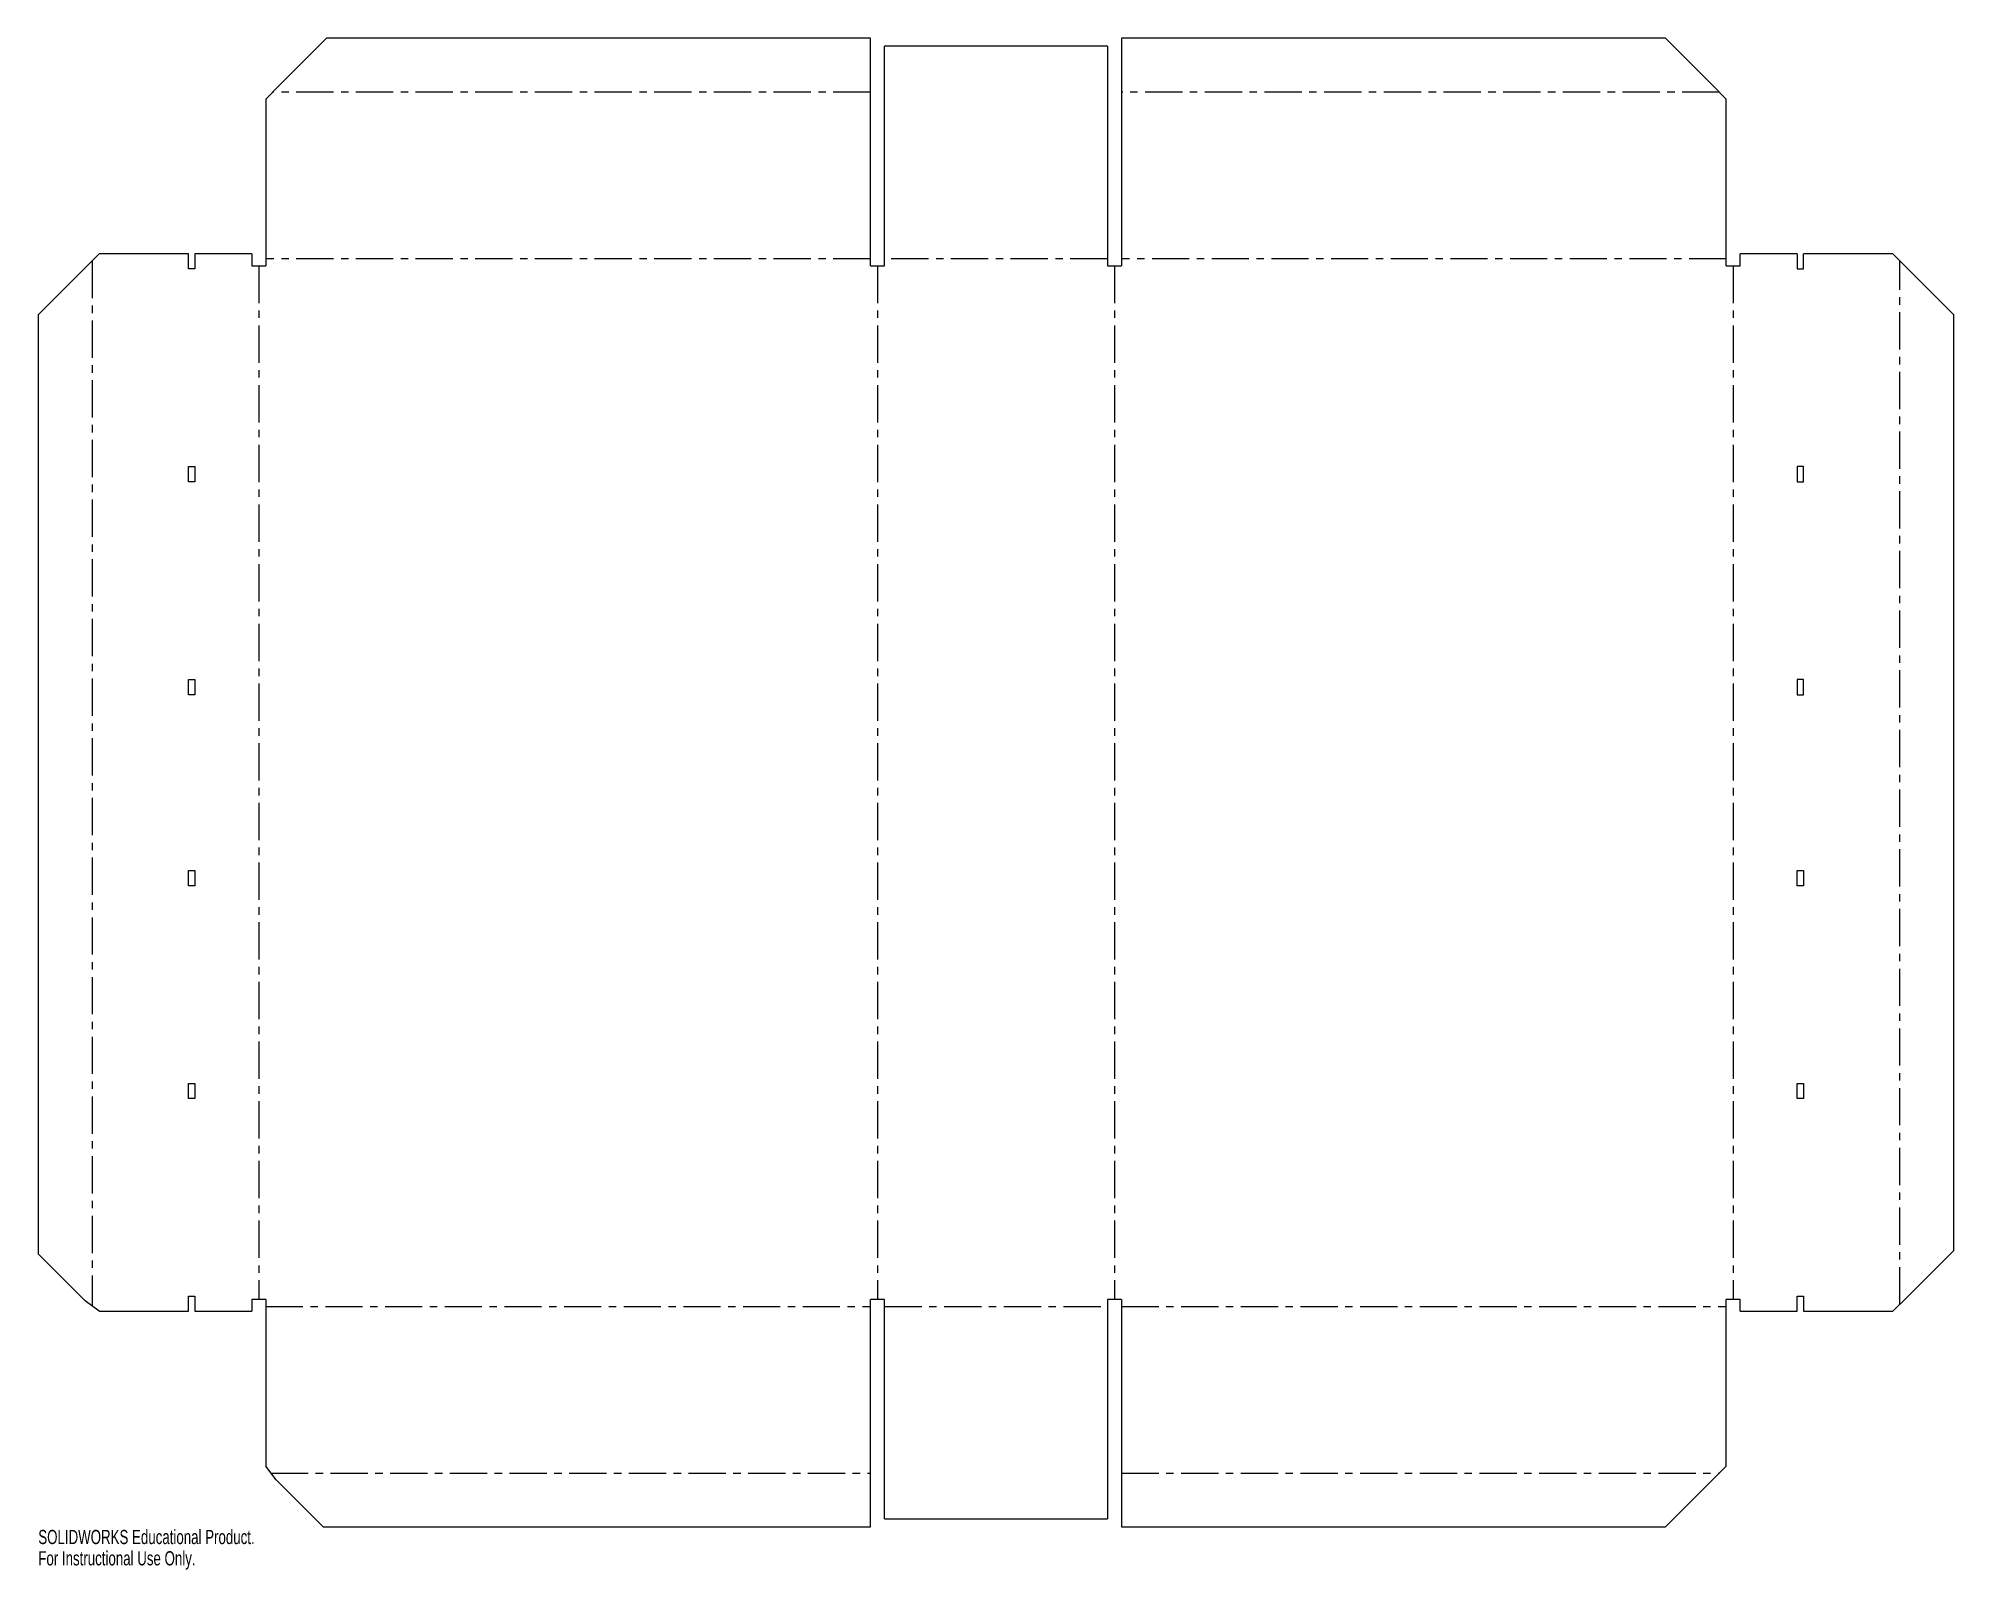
# Model space of a CAD drawing. Header units: millimetres. Extents: x -326 to 326, y -268 to 253.
import ezdxf

# ---------------------------------------------------------------- set-up
doc = ezdxf.new("R2010")
doc.units = ezdxf.units.MM
doc.linetypes.add('CENTERX2', pattern=[20.32, 12.7, -2.54, 2.54, -2.54])
doc.styles.add('SLDTEXTSTYLE0', font='TXT', dxfattribs={"width": 0.7})

msp = doc.modelspace()

# ---------------------------------------------------------------- linework, layer by layer
at = {"color": 7, "linetype": 'Continuous', "lineweight": 25}
for p, q in [((-244.01, 237.42), (-228.01, 253.42)), ((-42.71, 253.42), (-228.01, 253.42)), ((-42.71, 176), (-42.71, 253.42)), ((-38, 176), (-38, 250.71)), ((38, 250.71), (-38, 250.71)), ((38, 250.71), (38, 176)), ((42.71, 253.42), (42.71, 176)), ((228.01, 253.42), (42.71, 253.42)), ((228.01, 253.42), (244.01, 237.42)), ((-248.71, 232.71), (-244.01, 237.42)), ((244.01, 237.42), (248.71, 232.71)), ((-248.71, 232.71), (-248.71, 176)), ((248.71, 176), (248.71, 232.71)), ((-310.14, 175.29), (-305.42, 180)), ((-275.02, 180), (-305.42, 180)), ((-275.02, 174.9), (-275.02, 180)), ((-272.82, 180), (-272.82, 174.9)), ((-253.42, 180), (-272.82, 180)), ((-253.42, 180), (-253.42, 176)), ((253.42, 176), (253.42, 180)), ((272.82, 180), (253.42, 180)), ((272.82, 180), (272.82, 174.9)), ((275.02, 174.9), (275.02, 180)), ((305.42, 180), (275.02, 180)), ((305.42, 180), (310.14, 175.29)), ((-326.14, 159.29), (-310.14, 175.29)), ((-272.82, 174.9), (-275.02, 174.9)), ((-253.42, 176), (-248.71, 176)), ((-42.71, 176), (-38, 176)), ((38, 176), (42.71, 176)), ((248.71, 176), (253.42, 176)), ((272.82, 174.9), (275.02, 174.9)), ((310.14, 175.29), (326.14, 159.29)), ((-326.14, 159.29), (-326.14, -160.46)), ((326.14, -159.29), (326.14, 159.29)), ((-275.02, 102.4), (-275.02, 107.6)), ((-275.02, 107.6), (-272.82, 107.6)), ((-272.82, 107.6), (-272.82, 102.4)), ((275.02, 107.6), (272.82, 107.6)), ((272.82, 107.6), (272.82, 102.4)), ((275.02, 102.4), (275.02, 107.6)), ((-272.82, 102.4), (-275.02, 102.4)), ((272.82, 102.4), (275.02, 102.4)), ((-275.02, 29.9), (-275.02, 35.1)), ((-275.02, 35.1), (-272.82, 35.1)), ((-272.82, 35.1), (-272.82, 29.9)), ((275.02, 35.1), (272.82, 35.1)), ((272.82, 35.1), (272.82, 29.9)), ((275.02, 29.9), (275.02, 35.1)), ((-272.82, 29.9), (-275.02, 29.9)), ((272.82, 29.9), (275.02, 29.9)), ((-275.02, -35.1), (-275.02, -29.9)), ((-275.02, -29.9), (-272.82, -29.9)), ((-272.82, -29.9), (-272.82, -35.1)), ((272.82, -29.9), (275.02, -29.9)), ((272.82, -35.1), (272.82, -29.9)), ((275.02, -29.9), (275.02, -35.1)), ((-272.82, -35.1), (-275.02, -35.1)), ((275.02, -35.1), (272.82, -35.1)), ((-275.02, -107.6), (-275.02, -102.4)), ((-275.02, -102.4), (-272.82, -102.4)), ((-272.82, -102.4), (-272.82, -107.6)), ((272.82, -102.4), (275.02, -102.4)), ((272.82, -107.6), (272.82, -102.4)), ((275.02, -102.4), (275.02, -107.6)), ((-272.82, -107.6), (-275.02, -107.6)), ((275.02, -107.6), (272.82, -107.6)), ((-310.14, -176.46), (-326.14, -160.46)), ((326.14, -159.29), (310.14, -175.29)), ((-275.02, -174.9), (-272.82, -174.9)), ((-275.02, -180), (-275.02, -174.9)), ((-272.82, -174.9), (-272.82, -180)), ((-248.71, -176), (-253.42, -176)), ((-253.42, -176), (-253.42, -180)), ((-248.71, -176), (-248.71, -232.71)), ((-42.71, -253.42), (-42.71, -176)), ((-38, -176), (-42.71, -176)), ((-38, -250.71), (-38, -176)), ((42.71, -176), (38, -176)), ((38, -176), (38, -250.71)), ((42.71, -176), (42.71, -253.42)), ((253.42, -176), (248.71, -176)), ((248.71, -232.71), (248.71, -176)), ((253.42, -180), (253.42, -176)), ((272.82, -174.9), (275.02, -174.9)), ((272.82, -180), (272.82, -174.9)), ((275.02, -174.9), (275.02, -180)), ((310.14, -175.29), (305.42, -180)), ((-305.42, -180), (-310.14, -176.46)), ((-305.42, -180), (-275.02, -180)), ((-272.82, -180), (-253.42, -180)), ((253.42, -180), (272.82, -180)), ((275.02, -180), (305.42, -180)), ((-245.18, -237.42), (-248.71, -232.71)), ((248.71, -232.71), (244.01, -237.42)), ((-229.18, -253.42), (-245.18, -237.42)), ((244.01, -237.42), (228.01, -253.42)), ((-229.18, -253.42), (-42.71, -253.42)), ((-38, -250.71), (38, -250.71)), ((42.71, -253.42), (228.01, -253.42))]:
    msp.add_line(p, q, dxfattribs=at)
at = {"color": 7, "linetype": 'CENTERX2'}
for p, q in [((-42.71, 235.07), (-246.36, 235.07)), ((246.36, 235.07), (42.71, 235.07)), ((-307.78, 177.65), (-307.78, -178.23)), ((-42.71, 178.36), (-248.71, 178.36)), ((38, 178.36), (-38, 178.36)), ((248.71, 178.36), (42.71, 178.36)), ((307.78, -177.65), (307.78, 177.65)), ((-251.07, 176), (-251.07, -176)), ((-40.36, 176), (-40.36, -176)), ((40.36, 176), (40.36, -176)), ((251.07, 176), (251.07, -176)), ((-248.71, -178.36), (-42.71, -178.36)), ((-38, -178.36), (38, -178.36)), ((42.71, -178.36), (248.71, -178.36)), ((-246.94, -235.07), (-42.71, -235.07)), ((42.71, -235.07), (246.36, -235.07))]:
    msp.add_line(p, q, dxfattribs=at)

# ---------------------------------------------------------------- texts
at = {"color": 7, "linetype": 'Continuous', "char_height": 4.8336, "attachment_point": 1, "style": 'SLDTEXTSTYLE0'}
for s, insert in [('SOLIDWORKS Educational Product.', (-326.14, -254.44)), ('For Instructional Use Only.', (-326.14, -261.69))]:
    msp.add_mtext(s, dxfattribs=dict(at, insert=insert))

doc.saveas('drawing.dxf')
